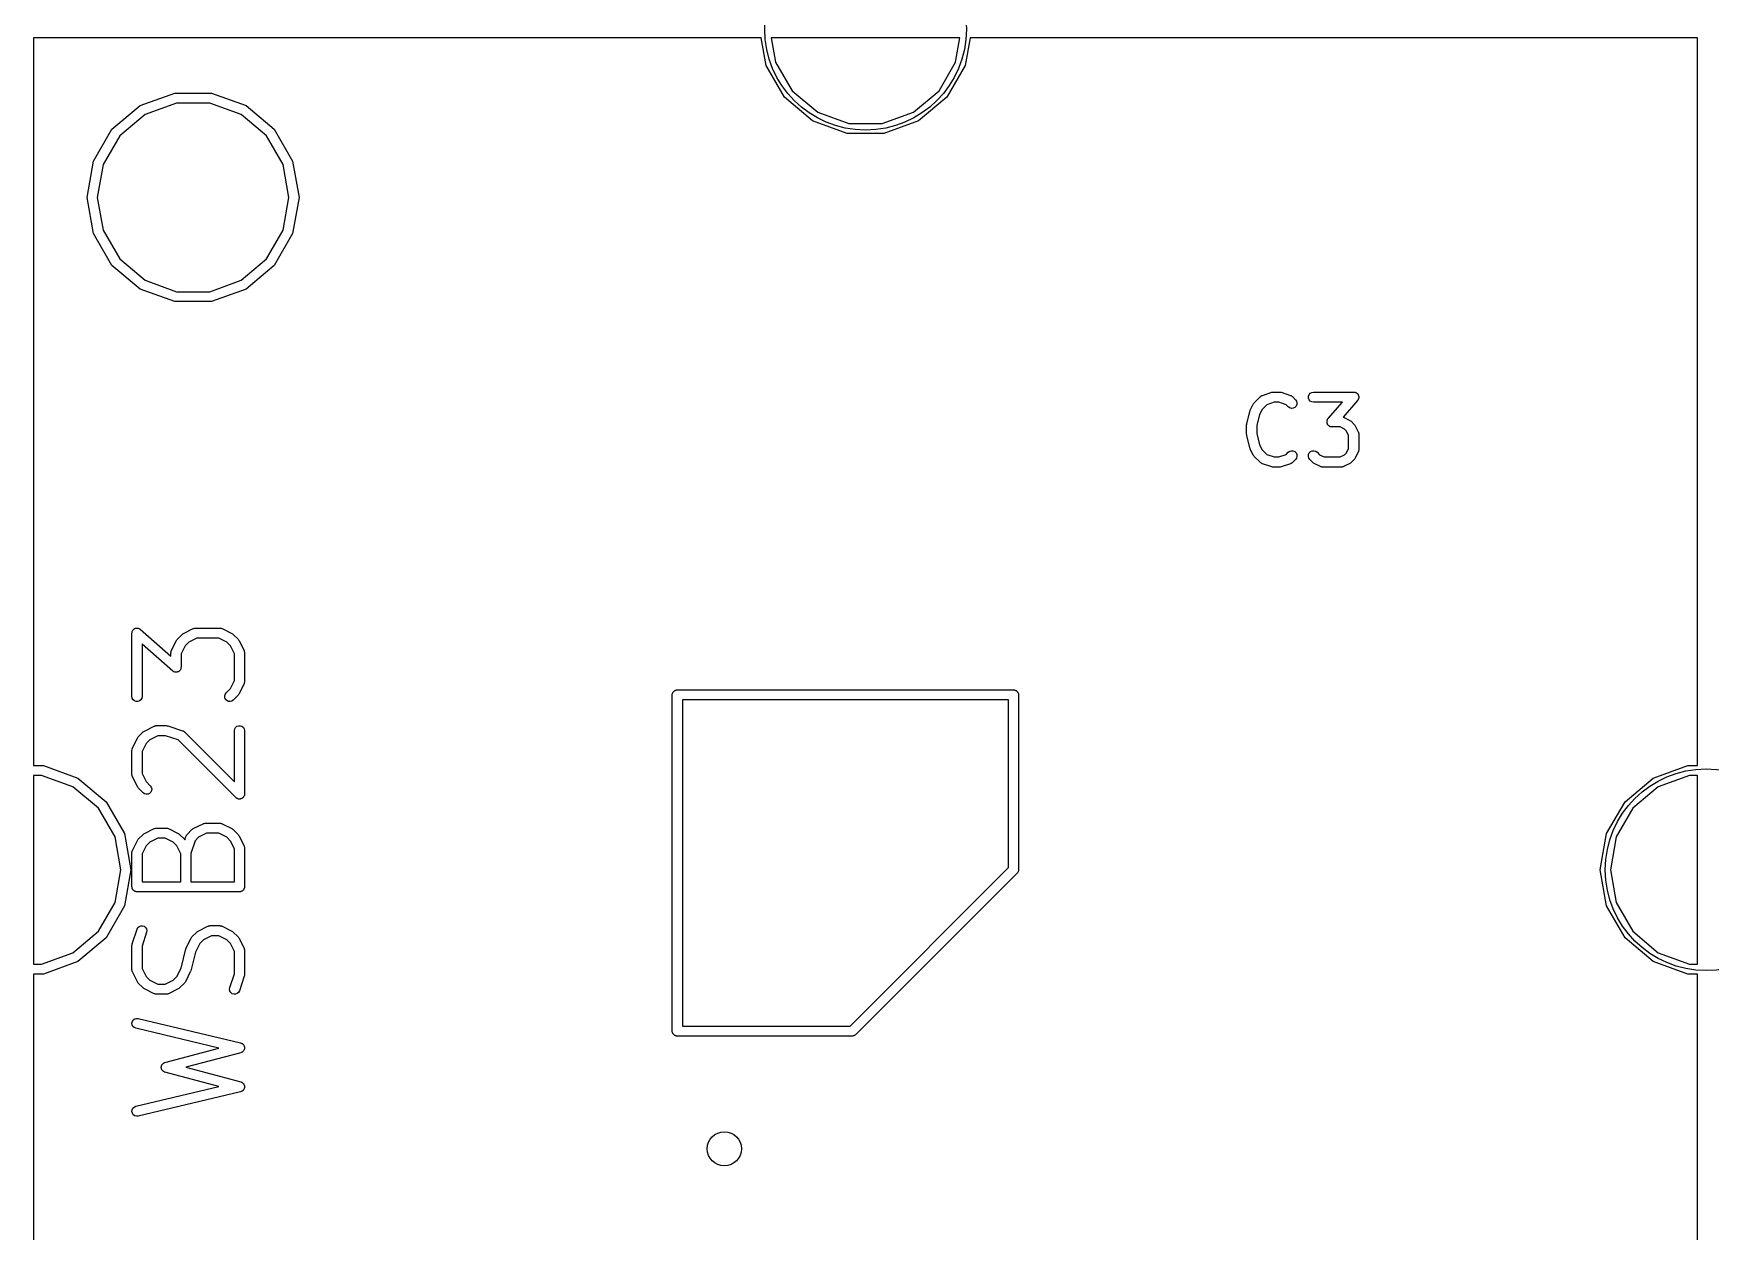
# Model space of a CAD drawing. Extents: x 0 to 102, y -163 to 0.
# Drawn here: x 50.13 to 75.06, y -142.88 to -125.06 of the extents above; entities that cross this region are included whole.
import ezdxf

# ---------------------------------------------------------------- set-up
doc = ezdxf.new("R2010")
doc.units = 0
doc.header["$MEASUREMENT"] = 0
doc.layers.add('BLACK', color=7, linetype='CONTINUOUS')

msp = doc.modelspace()

# ---------------------------------------------------------------- linework, layer by layer
at = {"layer": 'Black'}
for p, q in [((60.9474, -125.127), (50.127, -125.127)), ((50.127, -125.127), (50.127, -135.949)), ((61.02, -125.539), (60.9474, -125.127)), ((61.0974, -125.127), (61.1609, -125.487)), ((63.9026, -125.127), (61.0974, -125.127)), ((63.8391, -125.487), (63.9026, -125.127)), ((64.0526, -125.127), (63.98, -125.539)), ((74.873, -125.127), (64.0526, -125.127)), ((74.873, -135.949), (74.873, -125.127)), ((61.2935, -126.012), (61.02, -125.539)), ((61.1609, -125.487), (61.4084, -125.916)), ((63.5916, -125.916), (63.8391, -125.487)), ((63.98, -125.539), (63.7065, -126.012)), ((61.4084, -125.916), (61.7875, -126.234)), ((63.2125, -126.234), (63.5916, -125.916)), ((51.2935, -126.488), (51.7125, -126.136)), ((51.7125, -126.136), (52.2265, -125.949)), ((52.2526, -126.097), (51.7875, -126.266)), ((52.2265, -125.949), (52.7735, -125.949)), ((52.7474, -126.097), (52.2526, -126.097)), ((53.2125, -126.266), (52.7474, -126.097)), ((52.7735, -125.949), (53.2875, -126.136)), ((53.2875, -126.136), (53.7065, -126.488)), ((61.7125, -126.364), (61.2935, -126.012)), ((63.7065, -126.012), (63.2875, -126.364)), ((51.7875, -126.266), (51.4084, -126.584)), ((53.5916, -126.584), (53.2125, -126.266)), ((62.2265, -126.551), (61.7125, -126.364)), ((61.7875, -126.234), (62.2526, -126.403)), ((62.2526, -126.403), (62.7474, -126.403)), ((62.7474, -126.403), (63.2125, -126.234)), ((63.2875, -126.364), (62.7735, -126.551)), ((51.02, -126.961), (51.2935, -126.488)), ((51.4084, -126.584), (51.1609, -127.013)), ((53.8391, -127.013), (53.5916, -126.584)), ((53.7065, -126.488), (53.98, -126.961)), ((62.7735, -126.551), (62.2265, -126.551)), ((50.925, -127.5), (51.02, -126.961)), ((51.1609, -127.013), (51.075, -127.5)), ((53.925, -127.5), (53.8391, -127.013)), ((53.98, -126.961), (54.075, -127.5)), ((51.02, -128.039), (50.925, -127.5)), ((51.075, -127.5), (51.1609, -127.987)), ((53.8391, -127.987), (53.925, -127.5)), ((54.075, -127.5), (53.98, -128.039)), ((51.2935, -128.512), (51.02, -128.039)), ((51.1609, -127.987), (51.4084, -128.416)), ((53.5916, -128.416), (53.8391, -127.987)), ((53.98, -128.039), (53.7065, -128.512)), ((51.4084, -128.416), (51.7875, -128.734)), ((53.2125, -128.734), (53.5916, -128.416)), ((51.7125, -128.864), (51.2935, -128.512)), ((53.7065, -128.512), (53.2875, -128.864)), ((52.2265, -129.051), (51.7125, -128.864)), ((51.7875, -128.734), (52.2526, -128.903)), ((52.2526, -128.903), (52.7474, -128.903)), ((52.7474, -128.903), (53.2125, -128.734)), ((53.2875, -128.864), (52.7735, -129.051)), ((52.7735, -129.051), (52.2265, -129.051)), ((68.4014, -130.445), (68.5393, -130.399)), ((68.5393, -130.399), (68.5513, -130.397)), ((68.5513, -130.397), (68.5634, -130.395)), ((68.5634, -130.395), (68.6553, -130.395)), ((68.6553, -130.395), (68.6673, -130.397)), ((68.6673, -130.397), (68.6794, -130.399)), ((68.6794, -130.399), (68.8173, -130.445)), ((69.0949, -130.433), (69.1119, -130.413)), ((69.1119, -130.413), (69.1348, -130.4)), ((69.1348, -130.4), (69.1609, -130.395)), ((69.1609, -130.395), (69.7584, -130.395)), ((69.7584, -130.395), (69.7657, -130.397)), ((69.7657, -130.397), (69.7732, -130.397)), ((69.7732, -130.397), (69.7786, -130.399)), ((69.7786, -130.399), (69.7844, -130.4)), ((69.7844, -130.4), (69.7909, -130.404)), ((69.7909, -130.404), (69.7978, -130.406)), ((69.7978, -130.406), (69.8023, -130.41)), ((69.8023, -130.41), (69.8074, -130.413)), ((69.8074, -130.413), (69.8121, -130.419)), ((68.2171, -130.675), (68.2194, -130.667)), ((68.2194, -130.667), (68.2654, -130.575)), ((68.2654, -130.575), (68.2727, -130.565)), ((68.2727, -130.565), (68.2797, -130.555)), ((68.2797, -130.555), (68.3716, -130.464)), ((68.3962, -130.654), (68.3595, -130.728)), ((68.3716, -130.464), (68.3752, -130.461)), ((68.3752, -130.461), (68.3781, -130.458)), ((68.3781, -130.458), (68.386, -130.453)), ((68.386, -130.453), (68.3933, -130.448)), ((68.3933, -130.448), (68.3975, -130.447)), ((68.4666, -130.584), (68.3962, -130.654)), ((68.3975, -130.447), (68.4014, -130.445)), ((68.5757, -130.548), (68.4666, -130.584)), ((68.6429, -130.548), (68.5757, -130.548)), ((68.752, -130.584), (68.6429, -130.548)), ((68.7853, -130.617), (68.752, -130.584)), ((68.8069, -130.632), (68.7853, -130.617)), ((68.8325, -130.639), (68.8069, -130.632)), ((68.8173, -130.445), (68.8211, -130.447)), ((68.8211, -130.447), (68.8254, -130.448)), ((68.8254, -130.448), (68.8327, -130.453)), ((68.8589, -130.637), (68.8325, -130.639)), ((68.8327, -130.453), (68.8405, -130.458)), ((68.8405, -130.458), (68.8435, -130.461)), ((68.8435, -130.461), (68.8471, -130.464)), ((68.8471, -130.464), (68.893, -130.509)), ((68.8828, -130.626), (68.8589, -130.637)), ((68.9016, -130.607), (68.8828, -130.626)), ((68.893, -130.509), (68.9082, -130.531)), ((68.9127, -130.583), (68.9016, -130.607)), ((68.9082, -130.531), (68.915, -130.557)), ((68.915, -130.557), (68.9127, -130.583)), ((69.0858, -130.458), (69.0949, -130.433)), ((69.0858, -130.485), (69.0858, -130.458)), ((69.0949, -130.51), (69.0858, -130.485)), ((69.1119, -130.53), (69.0949, -130.51)), ((69.1348, -130.543), (69.1119, -130.53)), ((69.1609, -130.548), (69.1348, -130.543)), ((69.5904, -130.548), (69.1609, -130.548)), ((69.3793, -130.789), (69.5904, -130.548)), ((69.8157, -130.522), (69.6005, -130.768)), ((69.8121, -130.419), (69.8177, -130.424)), ((69.8196, -130.515), (69.8157, -130.522)), ((69.8177, -130.424), (69.8206, -130.429)), ((69.8244, -130.51), (69.8196, -130.515)), ((69.8206, -130.429), (69.8244, -130.433)), ((69.8244, -130.433), (69.8269, -130.44)), ((69.8264, -130.504), (69.8244, -130.51)), ((69.8294, -130.499), (69.8264, -130.504)), ((69.8269, -130.44), (69.8305, -130.447)), ((69.8309, -130.492), (69.8294, -130.499)), ((69.8305, -130.447), (69.8314, -130.453)), ((69.8334, -130.485), (69.8309, -130.492)), ((69.8314, -130.453), (69.8334, -130.458)), ((69.8334, -130.458), (69.8334, -130.466)), ((69.8334, -130.466), (69.8346, -130.473)), ((69.8346, -130.473), (69.8334, -130.479)), ((69.8334, -130.479), (69.8334, -130.485)), ((68.1654, -130.885), (68.167, -130.876)), ((68.1654, -131.023), (68.1654, -130.885)), ((68.167, -130.876), (68.1677, -130.867)), ((68.1677, -130.867), (68.2137, -130.683)), ((68.2137, -130.683), (68.2171, -130.675)), ((68.3595, -130.728), (68.3178, -130.894)), ((68.3178, -130.894), (68.3178, -131.014)), ((69.3605, -130.838), (69.3616, -130.832)), ((69.3616, -130.845), (69.3605, -130.838)), ((69.3616, -130.826), (69.3641, -130.819)), ((69.3616, -130.832), (69.3616, -130.826)), ((69.3616, -130.852), (69.3616, -130.845)), ((69.3636, -130.858), (69.3616, -130.852)), ((69.3645, -130.864), (69.3636, -130.858)), ((69.3641, -130.819), (69.3656, -130.812)), ((69.3681, -130.87), (69.3645, -130.864)), ((69.3656, -130.812), (69.3686, -130.807)), ((69.3706, -130.877), (69.3681, -130.87)), ((69.3686, -130.807), (69.3706, -130.801)), ((69.3706, -130.801), (69.3754, -130.795)), ((69.3744, -130.882), (69.3706, -130.877)), ((69.3773, -130.887), (69.3744, -130.882)), ((69.3754, -130.795), (69.3793, -130.789)), ((69.3829, -130.892), (69.3773, -130.887)), ((69.3877, -130.898), (69.3829, -130.892)), ((69.3928, -130.9), (69.3877, -130.898)), ((69.3972, -130.904), (69.3928, -130.9)), ((69.4041, -130.907), (69.3972, -130.904)), ((69.4106, -130.911), (69.4041, -130.907)), ((69.4164, -130.912), (69.4106, -130.911)), ((69.4219, -130.914), (69.4164, -130.912)), ((69.4293, -130.914), (69.4219, -130.914)), ((69.4366, -130.915), (69.4293, -130.914)), ((69.5565, -130.915), (69.4366, -130.915)), ((69.6213, -130.948), (69.5565, -130.915)), ((69.6005, -130.768), (69.6006, -130.768)), ((69.6006, -130.768), (69.6044, -130.77)), ((69.6044, -130.77), (69.6086, -130.771)), ((69.6086, -130.771), (69.7005, -130.817)), ((69.7005, -130.817), (69.7103, -130.824)), ((69.7103, -130.824), (69.7203, -130.831)), ((69.7203, -130.831), (69.7663, -130.877)), ((69.7663, -130.877), (69.7733, -130.887)), ((69.7733, -130.887), (69.7806, -130.897)), ((69.7806, -130.897), (69.8265, -130.989)), ((68.167, -131.032), (68.1654, -131.023)), ((68.1677, -131.041), (68.167, -131.032)), ((68.2137, -131.225), (68.1677, -131.041)), ((68.3178, -131.014), (68.3595, -131.18)), ((69.6498, -130.976), (69.6213, -130.948)), ((69.6822, -131.041), (69.6498, -130.976)), ((69.6822, -131.235), (69.6822, -131.041)), ((69.8265, -130.989), (69.8278, -130.993)), ((69.8278, -130.993), (69.83, -130.997)), ((69.83, -130.997), (69.8315, -131.006)), ((69.8315, -131.006), (69.8341, -131.014)), ((69.8341, -131.014), (69.8338, -131.019)), ((69.8338, -131.019), (69.8346, -131.023)), ((69.8346, -131.023), (69.8346, -131.253)), ((68.2171, -131.233), (68.2137, -131.225)), ((68.2194, -131.241), (68.2171, -131.233)), ((68.2654, -131.333), (68.2194, -131.241)), ((68.2727, -131.343), (68.2654, -131.333)), ((68.2797, -131.353), (68.2727, -131.343)), ((68.3716, -131.445), (68.2797, -131.353)), ((68.3595, -131.18), (68.3962, -131.254)), ((68.3962, -131.254), (68.4666, -131.324)), ((68.4666, -131.324), (68.5757, -131.36)), ((68.5757, -131.36), (68.6429, -131.36)), ((68.6429, -131.36), (68.752, -131.324)), ((68.752, -131.324), (68.7853, -131.291)), ((68.7853, -131.291), (68.8069, -131.276)), ((68.8069, -131.276), (68.8325, -131.269)), ((68.8325, -131.269), (68.8589, -131.271)), ((68.893, -131.399), (68.8471, -131.445)), ((68.8589, -131.271), (68.8828, -131.282)), ((68.8828, -131.282), (68.9016, -131.301)), ((68.9082, -131.377), (68.893, -131.399)), ((68.9016, -131.301), (68.9127, -131.325)), ((68.915, -131.351), (68.9082, -131.377)), ((68.9127, -131.325), (68.915, -131.351)), ((69.085, -131.351), (69.0873, -131.325)), ((69.0918, -131.377), (69.085, -131.351)), ((69.0873, -131.325), (69.0984, -131.301)), ((69.107, -131.399), (69.0918, -131.377)), ((69.0984, -131.301), (69.1172, -131.282)), ((69.1529, -131.445), (69.107, -131.399)), ((69.1172, -131.282), (69.1411, -131.271)), ((69.1411, -131.271), (69.1675, -131.269)), ((69.1675, -131.269), (69.1931, -131.276)), ((69.1931, -131.276), (69.2147, -131.291)), ((69.2147, -131.291), (69.252, -131.328)), ((69.252, -131.328), (69.3167, -131.36)), ((69.3167, -131.36), (69.5565, -131.36)), ((69.5565, -131.36), (69.6213, -131.328)), ((69.6213, -131.328), (69.6498, -131.3)), ((69.6498, -131.3), (69.6822, -131.235)), ((69.7663, -131.399), (69.7203, -131.445)), ((69.7733, -131.389), (69.7663, -131.399)), ((69.7806, -131.379), (69.7733, -131.389)), ((69.8265, -131.287), (69.7806, -131.379)), ((69.8278, -131.283), (69.8265, -131.287)), ((69.83, -131.279), (69.8278, -131.283)), ((69.8315, -131.27), (69.83, -131.279)), ((69.8341, -131.262), (69.8315, -131.27)), ((69.8346, -131.253), (69.8338, -131.257)), ((69.8338, -131.257), (69.8341, -131.262)), ((68.3752, -131.447), (68.3716, -131.445)), ((68.3781, -131.45), (68.3752, -131.447)), ((68.386, -131.455), (68.3781, -131.45)), ((68.3933, -131.46), (68.386, -131.455)), ((68.3975, -131.461), (68.3933, -131.46)), ((68.4014, -131.463), (68.3975, -131.461)), ((68.5393, -131.509), (68.4014, -131.463)), ((68.5513, -131.511), (68.5393, -131.509)), ((68.5634, -131.513), (68.5513, -131.511)), ((68.6553, -131.513), (68.5634, -131.513)), ((68.6673, -131.511), (68.6553, -131.513)), ((68.6794, -131.509), (68.6673, -131.511)), ((68.8173, -131.463), (68.6794, -131.509)), ((68.8211, -131.461), (68.8173, -131.463)), ((68.8254, -131.46), (68.8211, -131.461)), ((68.8327, -131.455), (68.8254, -131.46)), ((68.8405, -131.45), (68.8327, -131.455)), ((68.8435, -131.447), (68.8405, -131.45)), ((68.8471, -131.445), (68.8435, -131.447)), ((69.1629, -131.452), (69.1529, -131.445)), ((69.1728, -131.459), (69.1629, -131.452)), ((69.2647, -131.505), (69.1728, -131.459)), ((69.2689, -131.506), (69.2647, -131.505)), ((69.2727, -131.508), (69.2689, -131.506)), ((69.2815, -131.51), (69.2727, -131.508)), ((69.29, -131.512), (69.2815, -131.51)), ((69.2944, -131.512), (69.29, -131.512)), ((69.2988, -131.513), (69.2944, -131.512)), ((69.5745, -131.513), (69.2988, -131.513)), ((69.5788, -131.512), (69.5745, -131.513)), ((69.5832, -131.512), (69.5788, -131.512)), ((69.5918, -131.51), (69.5832, -131.512)), ((69.6006, -131.508), (69.5918, -131.51)), ((69.6044, -131.506), (69.6006, -131.508)), ((69.6086, -131.505), (69.6044, -131.506)), ((69.7005, -131.459), (69.6086, -131.505)), ((69.7103, -131.452), (69.7005, -131.459)), ((69.7203, -131.445), (69.7103, -131.452)), ((51.6348, -133.913), (51.6412, -133.909)), ((51.6412, -133.909), (51.647, -133.908)), ((51.647, -133.908), (51.6524, -133.906)), ((51.6524, -133.906), (51.6597, -133.906)), ((51.6597, -133.906), (51.667, -133.905)), ((51.667, -133.905), (51.6727, -133.906)), ((51.6727, -133.906), (51.6785, -133.906)), ((51.6785, -133.906), (51.6853, -133.909)), ((51.6853, -133.909), (51.6925, -133.91)), ((52.5106, -133.91), (52.5193, -133.908)), ((52.5193, -133.908), (52.5277, -133.906)), ((52.5277, -133.906), (52.532, -133.906)), ((52.532, -133.906), (52.5363, -133.905)), ((52.5363, -133.905), (52.8991, -133.905)), ((52.8991, -133.905), (52.9034, -133.906)), ((52.9034, -133.906), (52.9077, -133.906)), ((52.9077, -133.906), (52.9161, -133.908)), ((52.9161, -133.908), (52.9248, -133.91)), ((51.5904, -133.98), (51.5917, -133.973)), ((51.5904, -134.924), (51.5904, -133.98)), ((51.5917, -133.973), (51.5919, -133.966)), ((51.5919, -133.966), (51.5939, -133.96)), ((51.5939, -133.96), (51.595, -133.955)), ((51.595, -133.955), (51.5986, -133.948)), ((51.5986, -133.948), (51.6013, -133.941)), ((51.6013, -133.941), (51.6051, -133.937)), ((51.6051, -133.937), (51.608, -133.932)), ((51.608, -133.932), (51.6136, -133.927)), ((51.6136, -133.927), (51.6184, -133.922)), ((51.6184, -133.922), (51.6235, -133.919)), ((51.6235, -133.919), (51.6279, -133.915)), ((51.6279, -133.915), (51.6348, -133.913)), ((51.6925, -133.91), (51.6975, -133.913)), ((51.6975, -133.913), (51.7029, -133.915)), ((51.7029, -133.915), (51.7085, -133.92)), ((51.7085, -133.92), (51.7148, -133.924)), ((51.7148, -133.924), (52.171, -134.323)), ((52.1966, -134.545), (51.7404, -134.146)), ((51.7404, -134.146), (51.7404, -134.924)), ((52.1789, -134.237), (52.2515, -134.092)), ((52.2515, -134.092), (52.2586, -134.082)), ((52.2586, -134.082), (52.2655, -134.072)), ((52.2655, -134.072), (52.3381, -134)), ((52.3381, -134), (52.348, -133.993)), ((52.348, -133.993), (52.3576, -133.986)), ((52.3576, -133.986), (52.5027, -133.913)), ((52.4356, -134.114), (52.3802, -134.17)), ((52.554, -134.055), (52.4356, -134.114)), ((52.5027, -133.913), (52.5069, -133.912)), ((52.5069, -133.912), (52.5106, -133.91)), ((52.8814, -134.055), (52.554, -134.055)), ((52.9999, -134.114), (52.8814, -134.055)), ((52.9248, -133.91), (52.9285, -133.912)), ((52.9285, -133.912), (52.9327, -133.913)), ((52.9327, -133.913), (53.0778, -133.986)), ((53.0552, -134.17), (52.9999, -134.114)), ((53.0778, -133.986), (53.0875, -133.993)), ((53.0875, -133.993), (53.0973, -134)), ((53.0973, -134), (53.1699, -134.072)), ((53.1699, -134.072), (53.1768, -134.082)), ((53.1768, -134.082), (53.1839, -134.092)), ((53.1839, -134.092), (53.2565, -134.237)), ((52.171, -134.271), (52.1718, -134.266)), ((52.171, -134.323), (52.171, -134.271)), ((52.1715, -134.262), (52.174, -134.254)), ((52.1718, -134.266), (52.1715, -134.262)), ((52.174, -134.254), (52.1755, -134.245)), ((52.1755, -134.245), (52.1777, -134.241)), ((52.1777, -134.241), (52.1789, -134.237)), ((52.3802, -134.17), (52.321, -134.288)), ((52.321, -134.288), (52.321, -134.488)), ((53.1144, -134.288), (53.0552, -134.17)), ((53.1144, -134.688), (53.1144, -134.288)), ((53.2565, -134.237), (53.2577, -134.241)), ((53.2577, -134.241), (53.2599, -134.245)), ((53.2599, -134.245), (53.2614, -134.254)), ((53.2614, -134.254), (53.2639, -134.262)), ((53.2639, -134.262), (53.2637, -134.266)), ((53.2637, -134.266), (53.2644, -134.271)), ((53.2644, -134.271), (53.2644, -134.706)), ((52.2029, -134.549), (52.1966, -134.545)), ((52.2085, -134.553), (52.2029, -134.549)), ((52.2139, -134.555), (52.2085, -134.553)), ((52.2189, -134.558), (52.2139, -134.555)), ((52.2261, -134.56), (52.2189, -134.558)), ((52.233, -134.562), (52.2261, -134.56)), ((52.2388, -134.562), (52.233, -134.562)), ((52.2444, -134.563), (52.2388, -134.562)), ((52.2517, -134.562), (52.2444, -134.563)), ((52.259, -134.562), (52.2517, -134.562)), ((52.2645, -134.56), (52.259, -134.562)), ((52.2702, -134.559), (52.2645, -134.56)), ((52.2766, -134.556), (52.2702, -134.559)), ((52.2835, -134.553), (52.2766, -134.556)), ((52.2879, -134.55), (52.2835, -134.553)), ((52.293, -134.547), (52.2879, -134.55)), ((52.2978, -134.541), (52.293, -134.547)), ((52.3035, -134.536), (52.2978, -134.541)), ((52.3063, -134.531), (52.3035, -134.536)), ((52.3102, -134.527), (52.3063, -134.531)), ((52.3128, -134.52), (52.3102, -134.527)), ((52.3165, -134.514), (52.3128, -134.52)), ((52.3175, -134.508), (52.3165, -134.514)), ((52.3196, -134.503), (52.3175, -134.508)), ((52.3197, -134.496), (52.3196, -134.503)), ((52.321, -134.488), (52.3197, -134.496)), ((52.9696, -134.917), (52.9763, -134.892)), ((52.9763, -134.892), (52.9913, -134.871)), ((52.9913, -134.871), (53.0552, -134.807)), ((53.0552, -134.807), (53.1144, -134.688)), ((53.1699, -134.904), (53.0973, -134.977)), ((53.1768, -134.894), (53.1699, -134.904)), ((53.1839, -134.885), (53.1768, -134.894)), ((53.2565, -134.74), (53.1839, -134.885)), ((53.2577, -134.735), (53.2565, -134.74)), ((53.2599, -134.732), (53.2577, -134.735)), ((53.2614, -134.723), (53.2599, -134.732)), ((53.2639, -134.715), (53.2614, -134.723)), ((53.2644, -134.706), (53.2637, -134.71)), ((53.2637, -134.71), (53.2639, -134.715)), ((59.625, -134.9), (59.6261, -134.894)), ((59.625, -139.9), (59.625, -134.9)), ((59.6261, -134.887), (59.6284, -134.881)), ((59.6261, -134.894), (59.6261, -134.887)), ((59.6284, -134.881), (59.6295, -134.874)), ((59.6295, -134.874), (59.6328, -134.869)), ((59.6328, -134.869), (59.635, -134.862)), ((59.635, -134.862), (59.6393, -134.857)), ((59.6393, -134.857), (59.6425, -134.852)), ((59.6425, -134.852), (59.6476, -134.848)), ((59.6476, -134.848), (59.6518, -134.843)), ((59.6518, -134.843), (59.6575, -134.839)), ((59.6575, -134.839), (59.6625, -134.835)), ((59.6625, -134.835), (59.6687, -134.833)), ((59.6687, -134.833), (59.6743, -134.83)), ((59.6743, -134.83), (59.6808, -134.828)), ((59.6808, -134.828), (59.687, -134.826)), ((59.687, -134.826), (59.6935, -134.826)), ((59.6935, -134.826), (59.7, -134.825)), ((59.7, -134.825), (64.7, -134.825)), ((64.7, -134.825), (64.7065, -134.826)), ((64.7065, -134.826), (64.713, -134.826)), ((64.713, -134.826), (64.7192, -134.828)), ((64.7192, -134.828), (64.7257, -134.83)), ((64.7257, -134.83), (64.7313, -134.833)), ((64.7313, -134.833), (64.7375, -134.835)), ((64.7375, -134.835), (64.7425, -134.839)), ((64.7425, -134.839), (64.7482, -134.843)), ((64.7482, -134.843), (64.7524, -134.848)), ((64.7524, -134.848), (64.7575, -134.852)), ((64.7575, -134.852), (64.7607, -134.857)), ((64.7607, -134.857), (64.765, -134.862)), ((64.765, -134.862), (64.7672, -134.869)), ((64.7672, -134.869), (64.7705, -134.874)), ((64.7705, -134.874), (64.7716, -134.881)), ((64.7716, -134.881), (64.7739, -134.887)), ((64.7739, -134.887), (64.7739, -134.894)), ((64.7739, -134.894), (64.775, -134.9)), ((64.775, -134.9), (64.775, -137.5)), ((51.595, -134.949), (51.5904, -134.924)), ((51.608, -134.972), (51.595, -134.949)), ((51.6279, -134.989), (51.608, -134.972)), ((51.6524, -134.998), (51.6279, -134.989)), ((51.6785, -134.998), (51.6524, -134.998)), ((51.7029, -134.989), (51.6785, -134.998)), ((51.7229, -134.972), (51.7029, -134.989)), ((51.7359, -134.949), (51.7229, -134.972)), ((51.7404, -134.924), (51.7359, -134.949)), ((52.9718, -134.943), (52.9696, -134.917)), ((52.9828, -134.967), (52.9718, -134.943)), ((53.0013, -134.985), (52.9828, -134.967)), ((53.0249, -134.996), (53.0013, -134.985)), ((53.0508, -134.998), (53.0249, -134.996)), ((53.076, -134.992), (53.0508, -134.998)), ((53.0973, -134.977), (53.076, -134.992)), ((59.775, -134.975), (59.775, -139.825)), ((64.625, -134.975), (59.775, -134.975)), ((64.625, -137.469), (64.625, -134.975)), ((51.777, -135.437), (51.9222, -135.365)), ((51.9222, -135.365), (51.9263, -135.363)), ((51.9263, -135.363), (51.9301, -135.361)), ((51.9301, -135.361), (51.9387, -135.36)), ((51.9387, -135.36), (51.9471, -135.357)), ((51.9471, -135.357), (51.9515, -135.357)), ((51.9515, -135.357), (51.9557, -135.357)), ((51.9557, -135.357), (52.1009, -135.357)), ((52.1009, -135.357), (52.1127, -135.359)), ((52.1127, -135.359), (52.1246, -135.361)), ((52.1246, -135.361), (52.3423, -135.433)), ((53.119, -135.406), (53.132, -135.384)), ((53.132, -135.384), (53.1519, -135.367)), ((53.1519, -135.367), (53.1764, -135.358)), ((53.1764, -135.358), (53.2025, -135.358)), ((53.2025, -135.358), (53.2269, -135.367)), ((53.2269, -135.367), (53.2469, -135.384)), ((53.2469, -135.384), (53.2599, -135.406)), ((51.5983, -135.688), (51.6709, -135.543)), ((51.6709, -135.543), (51.6781, -135.534)), ((51.6781, -135.534), (51.685, -135.524)), ((51.685, -135.524), (51.7575, -135.451)), ((51.7996, -135.621), (51.7404, -135.74)), ((51.7575, -135.451), (51.7674, -135.444)), ((51.7674, -135.444), (51.777, -135.437)), ((51.855, -135.566), (51.7996, -135.621)), ((51.9734, -135.507), (51.855, -135.566)), ((52.0887, -135.507), (51.9734, -135.507)), ((52.2781, -135.57), (52.0887, -135.507)), ((53.1364, -136.428), (52.2781, -135.57)), ((52.3423, -135.433), (52.3461, -135.435)), ((52.3461, -135.435), (52.3503, -135.436)), ((52.3503, -135.436), (52.3575, -135.441)), ((52.3575, -135.441), (52.3652, -135.446)), ((52.3652, -135.446), (52.3681, -135.449)), ((52.3681, -135.449), (52.3716, -135.451)), ((52.3716, -135.451), (53.1144, -136.194)), ((53.1144, -135.432), (53.119, -135.406)), ((53.1144, -136.194), (53.1144, -135.432)), ((53.2599, -135.406), (53.2644, -135.432)), ((53.2644, -135.432), (53.2644, -136.375)), ((51.5904, -135.722), (51.5912, -135.718)), ((51.5904, -136.085), (51.5904, -135.722)), ((51.5909, -135.713), (51.5934, -135.705)), ((51.5912, -135.718), (51.5909, -135.713)), ((51.5934, -135.705), (51.595, -135.696)), ((51.595, -135.696), (51.5971, -135.693)), ((51.5971, -135.693), (51.5983, -135.688)), ((51.7404, -135.74), (51.7404, -136.067)), ((50.127, -135.949), (50.2735, -135.949)), ((50.2474, -136.097), (50.127, -136.097)), ((50.127, -136.097), (50.127, -138.903)), ((50.7125, -136.266), (50.2474, -136.097)), ((50.2735, -135.949), (50.7875, -136.136)), ((50.7875, -136.136), (51.2065, -136.488)), ((51.5912, -136.089), (51.5904, -136.085)), ((51.5909, -136.093), (51.5912, -136.089)), ((51.5934, -136.102), (51.5909, -136.093)), ((51.595, -136.111), (51.5934, -136.102)), ((51.5971, -136.114), (51.595, -136.111)), ((51.5983, -136.118), (51.5971, -136.114)), ((51.6709, -136.264), (51.5983, -136.118)), ((51.7404, -136.067), (51.7996, -136.186)), ((73.7935, -136.488), (74.2125, -136.136)), ((74.2125, -136.136), (74.7265, -135.949)), ((74.7526, -136.097), (74.2875, -136.266)), ((74.7265, -135.949), (74.873, -135.949)), ((74.873, -136.097), (74.7526, -136.097)), ((74.873, -138.903), (74.873, -136.097)), ((51.0916, -136.584), (50.7125, -136.266)), ((51.6781, -136.273), (51.6709, -136.264)), ((51.685, -136.283), (51.6781, -136.273)), ((51.7575, -136.356), (51.685, -136.283)), ((51.7789, -136.371), (51.7575, -136.356)), ((51.804, -136.377), (51.7789, -136.371)), ((51.7996, -136.186), (51.8636, -136.25)), ((51.83, -136.375), (51.804, -136.377)), ((51.8536, -136.364), (51.83, -136.375)), ((51.872, -136.346), (51.8536, -136.364)), ((51.8636, -136.25), (51.8785, -136.271)), ((51.883, -136.322), (51.872, -136.346)), ((51.8785, -136.271), (51.8853, -136.296)), ((51.8853, -136.296), (51.883, -136.322)), ((53.2599, -136.401), (53.255, -136.409)), ((53.2605, -136.398), (53.2599, -136.401)), ((53.2619, -136.395), (53.2605, -136.398)), ((53.2627, -136.385), (53.2619, -136.395)), ((53.2644, -136.375), (53.2627, -136.385)), ((74.2875, -136.266), (73.9084, -136.584)), ((51.3391, -137.013), (51.0916, -136.584)), ((51.2065, -136.488), (51.48, -136.961)), ((53.1444, -136.434), (53.1364, -136.428)), ((53.1519, -136.44), (53.1444, -136.434)), ((53.155, -136.441), (53.1519, -136.44)), ((53.1577, -136.443), (53.155, -136.441)), ((53.1672, -136.446), (53.1577, -136.443)), ((53.1764, -136.449), (53.1672, -136.446)), ((53.1797, -136.449), (53.1764, -136.449)), ((53.1829, -136.45), (53.1797, -136.449)), ((53.1926, -136.449), (53.1829, -136.45)), ((53.2025, -136.449), (53.1926, -136.449)), ((53.2056, -136.448), (53.2025, -136.449)), ((53.2088, -136.448), (53.2056, -136.448)), ((53.2177, -136.443), (53.2088, -136.448)), ((53.2269, -136.44), (53.2177, -136.443)), ((53.2295, -136.438), (53.2269, -136.44)), ((53.2324, -136.437), (53.2295, -136.438)), ((53.2394, -136.43), (53.2324, -136.437)), ((53.2469, -136.423), (53.2394, -136.43)), ((53.2485, -136.42), (53.2469, -136.423)), ((53.2509, -136.418), (53.2485, -136.42)), ((53.255, -136.409), (53.2509, -136.418)), ((73.52, -136.961), (73.7935, -136.488)), ((73.9084, -136.584), (73.6609, -137.013)), ((51.777, -136.961), (51.9222, -136.889)), ((51.9222, -136.889), (51.9263, -136.887)), ((51.9263, -136.887), (51.9301, -136.885)), ((51.9301, -136.885), (51.9387, -136.884)), ((51.9387, -136.884), (51.9471, -136.881)), ((51.9471, -136.881), (51.9515, -136.881)), ((51.9515, -136.881), (51.9557, -136.881)), ((51.9557, -136.881), (52.1009, -136.881)), ((52.1009, -136.881), (52.1051, -136.881)), ((52.1051, -136.881), (52.1094, -136.881)), ((52.1094, -136.881), (52.1179, -136.884)), ((52.1179, -136.884), (52.1265, -136.885)), ((52.1265, -136.885), (52.1303, -136.887)), ((52.1303, -136.887), (52.1344, -136.889)), ((52.1344, -136.889), (52.2795, -136.961)), ((52.4833, -136.903), (52.4931, -136.896)), ((52.4931, -136.896), (52.5027, -136.889)), ((52.5027, -136.889), (52.6479, -136.816)), ((52.6479, -136.816), (52.652, -136.815)), ((52.652, -136.815), (52.6558, -136.813)), ((52.6558, -136.813), (52.6644, -136.811)), ((52.6644, -136.811), (52.6729, -136.809)), ((52.6729, -136.809), (52.6772, -136.809)), ((52.6772, -136.809), (52.6814, -136.808)), ((52.6814, -136.808), (52.8991, -136.808)), ((52.8991, -136.808), (52.9034, -136.809)), ((52.9034, -136.809), (52.9077, -136.809)), ((52.9077, -136.809), (52.9161, -136.811)), ((52.9161, -136.811), (52.9248, -136.813)), ((52.9248, -136.813), (52.9285, -136.815)), ((52.9285, -136.815), (52.9327, -136.816)), ((52.9327, -136.816), (53.0778, -136.889)), ((53.0778, -136.889), (53.0875, -136.896)), ((53.0875, -136.896), (53.0973, -136.903)), ((51.425, -137.5), (51.3391, -137.013)), ((51.48, -136.961), (51.575, -137.5)), ((51.5983, -137.212), (51.6709, -137.067)), ((51.6709, -137.067), (51.6781, -137.058)), ((51.6781, -137.058), (51.685, -137.048)), ((51.685, -137.048), (51.7575, -136.975)), ((51.7996, -137.145), (51.7404, -137.264)), ((51.7575, -136.975), (51.7674, -136.968)), ((51.7674, -136.968), (51.777, -136.961)), ((51.855, -137.09), (51.7996, -137.145)), ((51.9734, -137.031), (51.855, -137.09)), ((52.0832, -137.031), (51.9734, -137.031)), ((52.2016, -137.09), (52.0832, -137.031)), ((52.2569, -137.145), (52.2016, -137.09)), ((52.3161, -137.264), (52.2569, -137.145)), ((52.2795, -136.961), (52.2892, -136.968)), ((52.2892, -136.968), (52.299, -136.975)), ((52.299, -136.975), (52.3716, -137.048)), ((52.3716, -137.048), (52.376, -137.054)), ((52.376, -137.054), (52.3926, -137.005)), ((52.3926, -137.005), (52.3946, -137.001)), ((52.3946, -137.001), (52.3957, -136.997)), ((52.3957, -136.997), (52.4008, -136.989)), ((52.4008, -136.989), (52.405, -136.982)), ((52.405, -136.982), (52.4082, -136.979)), ((52.4082, -136.979), (52.4107, -136.975)), ((52.4107, -136.975), (52.4833, -136.903)), ((52.5293, -137.069), (52.4661, -137.258)), ((52.5807, -137.017), (52.5293, -137.069)), ((52.6991, -136.958), (52.5807, -137.017)), ((52.8814, -136.958), (52.6991, -136.958)), ((52.9999, -137.017), (52.8814, -136.958)), ((53.0552, -137.073), (52.9999, -137.017)), ((53.1144, -137.191), (53.0552, -137.073)), ((53.0973, -136.903), (53.1699, -136.975)), ((53.1699, -136.975), (53.1768, -136.985)), ((53.1768, -136.985), (53.1839, -136.995)), ((53.1839, -136.995), (53.2565, -137.14)), ((53.2565, -137.14), (53.2577, -137.144)), ((53.2577, -137.144), (53.2599, -137.148)), ((53.2599, -137.148), (53.2614, -137.156)), ((73.425, -137.5), (73.52, -136.961)), ((73.6609, -137.013), (73.575, -137.5)), ((51.5904, -137.246), (51.5912, -137.242)), ((51.5904, -137.754), (51.5904, -137.246)), ((51.5909, -137.237), (51.5934, -137.229)), ((51.5912, -137.242), (51.5909, -137.237)), ((51.5934, -137.229), (51.595, -137.22)), ((51.595, -137.22), (51.5971, -137.217)), ((51.5971, -137.217), (51.5983, -137.212)), ((51.7404, -137.264), (51.7404, -137.679)), ((52.3161, -137.679), (52.3161, -137.264)), ((52.4661, -137.258), (52.4661, -137.679)), ((53.1144, -137.679), (53.1144, -137.191)), ((53.2614, -137.156), (53.2639, -137.165)), ((53.2639, -137.165), (53.2637, -137.169)), ((53.2637, -137.169), (53.2644, -137.173)), ((53.2644, -137.173), (53.2644, -137.754)), ((51.3391, -137.987), (51.425, -137.5)), ((51.575, -137.5), (51.48, -138.039)), ((62.2689, -139.825), (64.625, -137.469)), ((64.753, -137.553), (62.353, -139.953)), ((64.7549, -137.55), (64.753, -137.553)), ((64.7575, -137.548), (64.7549, -137.55)), ((64.7623, -137.54), (64.7575, -137.548)), ((64.768, -137.532), (64.7623, -137.54)), ((64.7688, -137.529), (64.768, -137.532)), ((64.7705, -137.526), (64.7688, -137.529)), ((64.7722, -137.516), (64.7705, -137.526)), ((64.7747, -137.507), (64.7722, -137.516)), ((64.775, -137.5), (64.7744, -137.503)), ((64.7744, -137.503), (64.7747, -137.507)), ((73.52, -138.039), (73.425, -137.5)), ((73.575, -137.5), (73.6609, -137.987)), ((51.5916, -137.76), (51.5904, -137.754)), ((51.5916, -137.767), (51.5916, -137.76)), ((51.5938, -137.773), (51.5916, -137.767)), ((51.595, -137.78), (51.5938, -137.773)), ((51.5982, -137.785), (51.595, -137.78)), ((51.6005, -137.791), (51.5982, -137.785)), ((51.6047, -137.797), (51.6005, -137.791)), ((51.608, -137.802), (51.6047, -137.797)), ((51.613, -137.806), (51.608, -137.802)), ((51.6172, -137.811), (51.613, -137.806)), ((51.6229, -137.815), (51.6172, -137.811)), ((51.6279, -137.819), (51.6229, -137.815)), ((51.6341, -137.821), (51.6279, -137.819)), ((51.6398, -137.824), (51.6341, -137.821)), ((51.6462, -137.826), (51.6398, -137.824)), ((51.6524, -137.828), (51.6462, -137.826)), ((51.659, -137.828), (51.6524, -137.828)), ((51.6654, -137.829), (51.659, -137.828)), ((53.1894, -137.829), (51.6654, -137.829)), ((51.7404, -137.679), (52.3161, -137.679)), ((52.4661, -137.679), (53.1144, -137.679)), ((53.1959, -137.828), (53.1894, -137.829)), ((53.2025, -137.828), (53.1959, -137.828)), ((53.2086, -137.826), (53.2025, -137.828)), ((53.2151, -137.824), (53.2086, -137.826)), ((53.2208, -137.821), (53.2151, -137.824)), ((53.2269, -137.819), (53.2208, -137.821)), ((53.232, -137.815), (53.2269, -137.819)), ((53.2376, -137.811), (53.232, -137.815)), ((53.2419, -137.806), (53.2376, -137.811)), ((53.2469, -137.802), (53.2419, -137.806)), ((53.2502, -137.797), (53.2469, -137.802)), ((53.2544, -137.791), (53.2502, -137.797)), ((53.2566, -137.785), (53.2544, -137.791)), ((53.2599, -137.78), (53.2566, -137.785)), ((53.261, -137.773), (53.2599, -137.78)), ((53.2633, -137.767), (53.261, -137.773)), ((53.2644, -137.754), (53.2633, -137.76)), ((53.2633, -137.76), (53.2633, -137.767)), ((51.0916, -138.416), (51.3391, -137.987)), ((51.48, -138.039), (51.2065, -138.512)), ((73.7935, -138.512), (73.52, -138.039)), ((73.6609, -137.987), (73.9084, -138.416)), ((51.5943, -138.601), (51.6668, -138.383)), ((51.6668, -138.383), (51.6793, -138.361)), ((51.6793, -138.361), (51.6987, -138.343)), ((51.6987, -138.343), (51.723, -138.334)), ((51.723, -138.334), (51.749, -138.333)), ((51.749, -138.333), (51.7737, -138.341)), ((51.7737, -138.341), (51.7941, -138.357)), ((51.7941, -138.357), (51.8077, -138.38)), ((51.8077, -138.38), (51.813, -138.405)), ((52.5753, -138.413), (52.7205, -138.34)), ((52.7205, -138.34), (52.7246, -138.339)), ((52.7246, -138.339), (52.7283, -138.337)), ((52.7283, -138.337), (52.737, -138.335)), ((52.737, -138.335), (52.7454, -138.333)), ((52.7454, -138.333), (52.7497, -138.333)), ((52.7497, -138.333), (52.754, -138.332)), ((52.754, -138.332), (52.8991, -138.332)), ((52.8991, -138.332), (52.9034, -138.333)), ((52.9034, -138.333), (52.9077, -138.333)), ((52.9077, -138.333), (52.9161, -138.335)), ((52.9161, -138.335), (52.9248, -138.337)), ((52.9248, -138.337), (52.9285, -138.339)), ((52.9285, -138.339), (52.9327, -138.34)), ((52.9327, -138.34), (53.0778, -138.413)), ((50.7125, -138.734), (51.0916, -138.416)), ((51.2065, -138.512), (50.7875, -138.864)), ((51.5904, -138.625), (51.5925, -138.613)), ((51.5904, -138.988), (51.5904, -138.625)), ((51.5925, -138.613), (51.5943, -138.601)), ((51.8092, -138.431), (51.7404, -138.637)), ((51.7404, -138.637), (51.7404, -138.97)), ((51.813, -138.405), (51.8092, -138.431)), ((52.3966, -138.664), (52.4692, -138.519)), ((52.4692, -138.519), (52.4764, -138.509)), ((52.4764, -138.509), (52.4833, -138.499)), ((52.4833, -138.499), (52.5558, -138.427)), ((52.5979, -138.597), (52.5345, -138.724)), ((52.5558, -138.427), (52.5657, -138.42)), ((52.5657, -138.42), (52.5753, -138.413)), ((52.6533, -138.541), (52.5979, -138.597)), ((52.7717, -138.482), (52.6533, -138.541)), ((52.8814, -138.482), (52.7717, -138.482)), ((52.9999, -138.541), (52.8814, -138.482)), ((53.0552, -138.597), (52.9999, -138.541)), ((53.1144, -138.715), (53.0552, -138.597)), ((53.0778, -138.413), (53.0875, -138.42)), ((53.0875, -138.42), (53.0973, -138.427)), ((53.0973, -138.427), (53.1699, -138.499)), ((53.1699, -138.499), (53.1768, -138.509)), ((53.1768, -138.509), (53.1839, -138.519)), ((53.1839, -138.519), (53.2565, -138.664)), ((74.2125, -138.864), (73.7935, -138.512)), ((73.9084, -138.416), (74.2875, -138.734)), ((50.2474, -138.903), (50.7125, -138.734)), ((50.7875, -138.864), (50.2735, -139.051)), ((52.3204, -138.962), (52.391, -138.679)), ((52.391, -138.679), (52.3943, -138.672)), ((52.3943, -138.672), (52.3966, -138.664)), ((52.5345, -138.724), (52.4639, -139.006)), ((53.1144, -139.048), (53.1144, -138.715)), ((53.2565, -138.664), (53.2577, -138.668)), ((53.2577, -138.668), (53.2599, -138.672)), ((53.2599, -138.672), (53.2614, -138.68)), ((53.2614, -138.68), (53.2639, -138.689)), ((53.2639, -138.689), (53.2637, -138.693)), ((53.2637, -138.693), (53.2644, -138.697)), ((53.2644, -138.697), (53.2644, -139.06)), ((74.7265, -139.051), (74.2125, -138.864)), ((74.2875, -138.734), (74.7526, -138.903)), ((50.127, -138.903), (50.2474, -138.903)), ((50.2735, -139.051), (50.127, -139.051)), ((50.127, -139.051), (50.127, -149.873)), ((51.5912, -138.992), (51.5904, -138.988)), ((51.5909, -138.996), (51.5912, -138.992)), ((51.5934, -139.005), (51.5909, -138.996)), ((51.595, -139.013), (51.5934, -139.005)), ((51.5971, -139.017), (51.595, -139.013)), ((51.5983, -139.021), (51.5971, -139.017)), ((51.6709, -139.166), (51.5983, -139.021)), ((51.7404, -138.97), (51.7996, -139.088)), ((51.7996, -139.088), (51.855, -139.144)), ((51.855, -139.144), (51.9734, -139.203)), ((52.0832, -139.203), (52.2016, -139.144)), ((52.2016, -139.144), (52.2569, -139.088)), ((52.2569, -139.088), (52.3204, -138.962)), ((52.4582, -139.021), (52.3857, -139.166)), ((52.4606, -139.013), (52.4582, -139.021)), ((52.4639, -139.006), (52.4606, -139.013)), ((53.0457, -139.254), (53.1144, -139.048)), ((53.2606, -139.084), (53.188, -139.302)), ((53.2623, -139.072), (53.2606, -139.084)), ((53.2644, -139.06), (53.2623, -139.072)), ((74.873, -139.051), (74.7265, -139.051)), ((74.7526, -138.903), (74.873, -138.903)), ((74.873, -149.873), (74.873, -139.051)), ((51.6781, -139.176), (51.6709, -139.166)), ((51.685, -139.186), (51.6781, -139.176)), ((51.7575, -139.258), (51.685, -139.186)), ((51.7674, -139.265), (51.7575, -139.258)), ((51.777, -139.273), (51.7674, -139.265)), ((51.9222, -139.345), (51.777, -139.273)), ((51.9263, -139.346), (51.9222, -139.345)), ((51.9301, -139.348), (51.9263, -139.346)), ((51.9387, -139.35), (51.9301, -139.348)), ((51.9471, -139.353), (51.9387, -139.35)), ((51.9515, -139.352), (51.9471, -139.353)), ((51.9557, -139.353), (51.9515, -139.352)), ((52.1009, -139.353), (51.9557, -139.353)), ((51.9734, -139.203), (52.0832, -139.203)), ((52.1051, -139.352), (52.1009, -139.353)), ((52.1094, -139.353), (52.1051, -139.352)), ((52.1179, -139.35), (52.1094, -139.353)), ((52.1265, -139.348), (52.1179, -139.35)), ((52.1303, -139.346), (52.1265, -139.348)), ((52.1344, -139.345), (52.1303, -139.346)), ((52.2795, -139.273), (52.1344, -139.345)), ((52.2892, -139.265), (52.2795, -139.273)), ((52.299, -139.258), (52.2892, -139.265)), ((52.3716, -139.186), (52.299, -139.258)), ((52.3785, -139.176), (52.3716, -139.186)), ((52.3857, -139.166), (52.3785, -139.176)), ((53.0419, -139.28), (53.0457, -139.254)), ((53.0471, -139.306), (53.0419, -139.28)), ((53.0607, -139.328), (53.0471, -139.306)), ((53.0811, -139.344), (53.0607, -139.328)), ((53.1059, -139.352), (53.0811, -139.344)), ((53.1319, -139.351), (53.1059, -139.352)), ((53.1561, -139.342), (53.1319, -139.351)), ((53.1756, -139.325), (53.1561, -139.342)), ((53.188, -139.302), (53.1756, -139.325)), ((51.5906, -139.782), (51.5966, -139.756)), ((51.5936, -139.807), (51.5906, -139.782)), ((51.6052, -139.831), (51.5936, -139.807)), ((51.5966, -139.756), (51.6109, -139.734)), ((51.6242, -139.849), (51.6052, -139.831)), ((51.6109, -139.734), (51.6318, -139.719)), ((51.6481, -139.859), (51.6242, -139.849)), ((51.6318, -139.719), (51.6568, -139.711)), ((52.8829, -140.153), (51.6481, -139.859)), ((51.6568, -139.711), (51.6828, -139.713)), ((51.6828, -139.713), (53.2068, -140.076)), ((59.775, -139.825), (62.2689, -139.825)), ((53.2068, -140.076), (53.2138, -140.079)), ((53.2138, -140.079), (53.2212, -140.081)), ((53.2212, -140.081), (53.2257, -140.084)), ((53.2257, -140.084), (53.2307, -140.086)), ((53.2307, -140.086), (53.2363, -140.091)), ((53.2363, -140.091), (53.2425, -140.096)), ((53.2425, -140.096), (53.2457, -140.1)), ((53.2457, -140.1), (53.2496, -140.104)), ((53.2496, -140.104), (53.2531, -140.111)), ((53.2531, -140.111), (53.2574, -140.117)), ((53.2574, -140.117), (53.2588, -140.123)), ((53.2588, -140.123), (53.2613, -140.127)), ((53.2613, -140.127), (53.2622, -140.135)), ((53.2622, -140.135), (53.2642, -140.142)), ((53.2642, -140.142), (53.2637, -140.148)), ((59.6261, -139.906), (59.625, -139.9)), ((59.6261, -139.913), (59.6261, -139.906)), ((59.6284, -139.919), (59.6261, -139.913)), ((59.6295, -139.926), (59.6284, -139.919)), ((59.6328, -139.931), (59.6295, -139.926)), ((59.635, -139.938), (59.6328, -139.931)), ((59.6393, -139.943), (59.635, -139.938)), ((59.6425, -139.948), (59.6393, -139.943)), ((59.6476, -139.952), (59.6425, -139.948)), ((59.6518, -139.957), (59.6476, -139.952)), ((59.6575, -139.961), (59.6518, -139.957)), ((59.6625, -139.965), (59.6575, -139.961)), ((59.6687, -139.967), (59.6625, -139.965)), ((59.6743, -139.97), (59.6687, -139.967)), ((59.6808, -139.972), (59.6743, -139.97)), ((59.687, -139.974), (59.6808, -139.972)), ((59.6935, -139.974), (59.687, -139.974)), ((59.7, -139.975), (59.6935, -139.974)), ((62.3, -139.975), (59.7, -139.975)), ((62.3033, -139.974), (62.3, -139.975)), ((62.3065, -139.975), (62.3033, -139.974)), ((62.316, -139.972), (62.3065, -139.975)), ((62.3257, -139.97), (62.316, -139.972)), ((62.3285, -139.969), (62.3257, -139.97)), ((62.3317, -139.968), (62.3285, -139.969)), ((62.3397, -139.962), (62.3317, -139.968)), ((62.3482, -139.957), (62.3397, -139.962)), ((62.3503, -139.955), (62.3482, -139.957)), ((62.353, -139.953), (62.3503, -139.955)), ((52.0395, -140.396), (52.0441, -140.391)), ((52.0441, -140.391), (52.0478, -140.386)), ((52.0478, -140.386), (52.0532, -140.382)), ((52.0532, -140.382), (52.0579, -140.378)), ((52.0579, -140.378), (52.0638, -140.375)), ((52.0638, -140.375), (52.0691, -140.371)), ((52.0691, -140.371), (52.0755, -140.369)), ((52.0755, -140.369), (52.0815, -140.367)), ((52.0815, -140.367), (52.8829, -140.153)), ((53.2088, -140.221), (52.3919, -140.439)), ((53.2157, -140.218), (53.2088, -140.221)), ((53.223, -140.216), (53.2157, -140.218)), ((53.2274, -140.213), (53.223, -140.216)), ((53.2324, -140.21), (53.2274, -140.213)), ((53.2378, -140.205), (53.2324, -140.21)), ((53.2439, -140.2), (53.2378, -140.205)), ((53.2469, -140.196), (53.2439, -140.2)), ((53.2508, -140.192), (53.2469, -140.196)), ((53.2541, -140.185), (53.2508, -140.192)), ((53.2583, -140.179), (53.2541, -140.185)), ((53.2595, -140.173), (53.2583, -140.179)), ((53.2618, -140.168), (53.2595, -140.173)), ((53.2625, -140.161), (53.2618, -140.168)), ((53.2643, -140.153), (53.2625, -140.161)), ((53.2637, -140.148), (53.2643, -140.153)), ((52.0261, -140.433), (52.0278, -140.426)), ((52.0267, -140.439), (52.0261, -140.433)), ((52.0261, -140.446), (52.0267, -140.439)), ((52.0278, -140.452), (52.0261, -140.446)), ((52.0278, -140.426), (52.0284, -140.42)), ((52.0284, -140.459), (52.0278, -140.452)), ((52.0284, -140.42), (52.0312, -140.414)), ((52.0312, -140.465), (52.0284, -140.459)), ((52.0312, -140.414), (52.0328, -140.408)), ((52.0328, -140.471), (52.0312, -140.465)), ((52.0328, -140.408), (52.0367, -140.402)), ((52.0367, -140.476), (52.0328, -140.471)), ((52.0367, -140.402), (52.0395, -140.396)), ((52.0395, -140.482), (52.0367, -140.476)), ((52.0441, -140.487), (52.0395, -140.482)), ((52.0478, -140.492), (52.0441, -140.487)), ((52.0532, -140.496), (52.0478, -140.492)), ((52.0579, -140.501), (52.0532, -140.496)), ((52.0638, -140.503), (52.0579, -140.501)), ((52.0691, -140.507), (52.0638, -140.503)), ((52.0755, -140.509), (52.0691, -140.507)), ((52.0815, -140.512), (52.0755, -140.509)), ((52.8829, -140.725), (52.0815, -140.512)), ((52.3919, -140.439), (53.2088, -140.657)), ((51.6481, -141.019), (52.8829, -140.725)), ((53.2068, -140.802), (51.6828, -141.165)), ((53.2138, -140.799), (53.2068, -140.802)), ((53.2088, -140.657), (53.2157, -140.66)), ((53.2212, -140.797), (53.2138, -140.799)), ((53.2157, -140.66), (53.223, -140.662)), ((53.2257, -140.794), (53.2212, -140.797)), ((53.223, -140.662), (53.2274, -140.666)), ((53.2307, -140.792), (53.2257, -140.794)), ((53.2274, -140.666), (53.2324, -140.668)), ((53.2363, -140.787), (53.2307, -140.792)), ((53.2324, -140.668), (53.2378, -140.673)), ((53.2425, -140.782), (53.2363, -140.787)), ((53.2378, -140.673), (53.2439, -140.678)), ((53.2457, -140.778), (53.2425, -140.782)), ((53.2439, -140.678), (53.2469, -140.682)), ((53.2496, -140.774), (53.2457, -140.778)), ((53.2469, -140.682), (53.2508, -140.686)), ((53.2531, -140.767), (53.2496, -140.774)), ((53.2508, -140.686), (53.2541, -140.693)), ((53.2574, -140.761), (53.2531, -140.767)), ((53.2541, -140.693), (53.2583, -140.7)), ((53.2588, -140.756), (53.2574, -140.761)), ((53.2583, -140.7), (53.2595, -140.705)), ((53.2613, -140.751), (53.2588, -140.756)), ((53.2595, -140.705), (53.2618, -140.71)), ((53.2622, -140.743), (53.2613, -140.751)), ((53.2618, -140.71), (53.2625, -140.718)), ((53.2642, -140.736), (53.2622, -140.743)), ((53.2625, -140.718), (53.2643, -140.725)), ((53.2643, -140.725), (53.2637, -140.73)), ((53.2637, -140.73), (53.2642, -140.736)), ((51.5906, -141.097), (51.5936, -141.071)), ((51.5966, -141.122), (51.5906, -141.097)), ((51.5936, -141.071), (51.6052, -141.048)), ((51.6109, -141.144), (51.5966, -141.122)), ((51.6052, -141.048), (51.6242, -141.03)), ((51.6242, -141.03), (51.6481, -141.019)), ((51.6318, -141.159), (51.6109, -141.144)), ((51.6568, -141.167), (51.6318, -141.159)), ((51.6828, -141.165), (51.6568, -141.167))]:
    msp.add_line(p, q, dxfattribs=at)
for centre, radius in [((62.5, -125), 1.5), ((75, -137.5), 1.5), ((60.4, -141.65), 0.254)]:
    msp.add_circle(centre, radius, dxfattribs=at)

doc.saveas('drawing.dxf')
